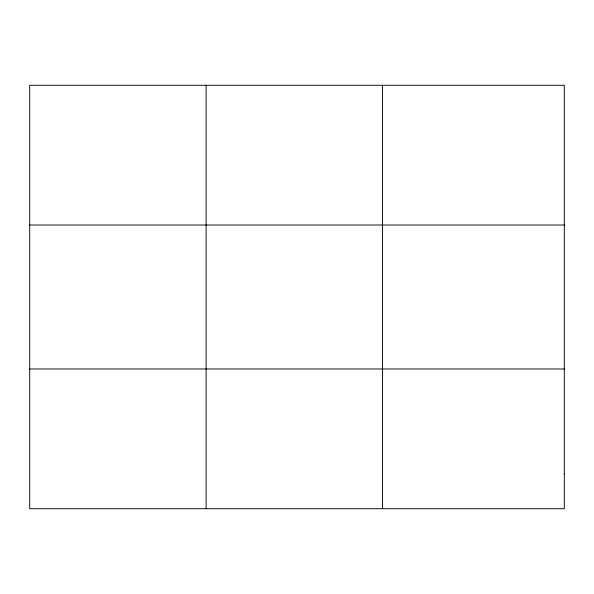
<?xml version="1.0" encoding="UTF-8"?>
<svg xmlns="http://www.w3.org/2000/svg" width="594" height="594" viewBox="0 0 594 594"><rect width="100%" height="100%" fill="white"/><g stroke="black" fill="none" stroke-linecap="round" stroke-linejoin="round"><path stroke-width="0.89" d="M206.118 508.716L206.118 85.284M382.536 508.716L382.536 85.284M29.7 225.015L564.3 225.015M29.7 368.985L564.3 368.985M564.3 473.789L564.3 508.716L29.7 508.716L29.7 85.284L564.3 85.284L564.3 473.789"/></g></svg>
